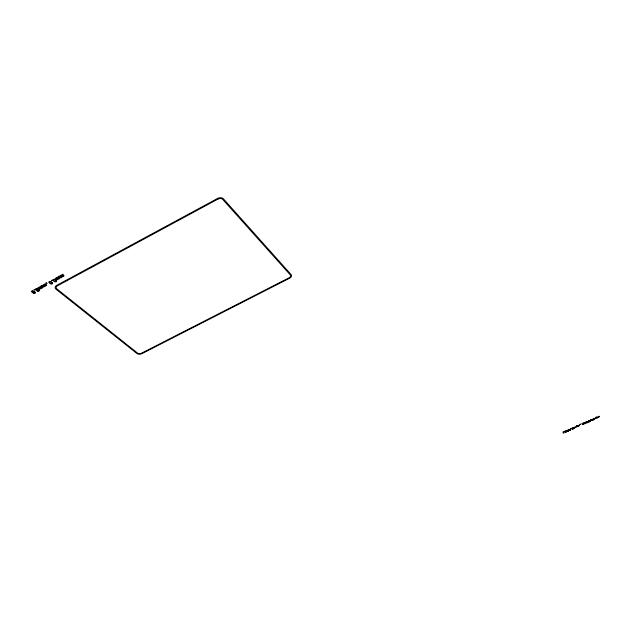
<?xml version="1.0" encoding="UTF-8"?>
<svg xmlns="http://www.w3.org/2000/svg" width="631" height="631" viewBox="0 0 631 631"><rect width="100%" height="100%" fill="white"/><g stroke="black" fill="none" stroke-linecap="round" stroke-linejoin="round"><path stroke-width="0.95" d="M41.433 285.922L42.624 287.452L42.348 287.965L39.824 288.888C40.068 290.118 38.325 288.556 37.789 287.973L38.57 287.405L39.706 288.761L40.526 288.651L39.272 287.223C38.672 286.884 40.723 286.387 41.094 288.004L42.103 287.57L40.652 286.45C40.053 286.34 43.373 284.076 43.76 286.561L44.738 286.095L43.334 285.015C42.592 284.691 44.833 284.147 45.148 285.804L46.166 285.37L44.714 284.242C44.249 283.658 46.181 283.674 46.686 285.251L43.886 286.687C44.075 287.91 42.482 286.403 41.851 285.772L41.528 285.867M58.786 276.504L59.953 278.058L59.669 278.579L57.129 279.509C57.303 280.74 55.741 279.225 55.11 278.571L55.907 277.995L57.011 279.383L57.839 279.273L56.609 277.814C55.867 277.49 58.099 276.93 58.407 278.618L59.432 278.176L57.997 277.041C57.405 276.93 60.75 274.627 61.104 277.167L62.09 276.693L60.71 275.589C59.977 275.266 62.201 274.706 62.508 276.394L63.534 275.952L61.735 274.911L62.84 274.233L64.046 275.842L61.223 277.293C61.42 278.508 59.874 276.985 59.211 276.346L58.888 276.449M596.271 417.375C598.038 419.694 597.289 414.977 595.538 417.746C596.248 419.812 594.647 416.831 594.055 419.142M576.56 426.091C578.666 428.528 577.215 423.425 575.953 426.524C575.598 427.786 574.833 426.083 574.391 427.826M577.586 426.493C580.41 426.524 578.974 423.551 579.361 425.515C577.878 425.696 578.414 425.089 577.562 426.43M574.415 427.897L576.206 427.282L576.545 426.067M597.273 417.793C600.089 417.832 598.748 414.796 599.079 416.799C597.604 416.988 598.149 416.365 597.257 417.722M594.079 419.205L596.248 418.282L596.177 417.391M34.863 292.342L34.847 293.099L33.664 292.973L32.071 291.743L32.142 290.994L34.863 292.342M38.759 290.236L38.736 290.994L37.56 290.859L35.975 289.621L36.046 288.872L36.898 288.864L38.759 290.236M52.105 283.003L52.073 283.769L50.898 283.635L49.328 282.38L49.415 281.623L50.267 281.607L52.105 283.003M56.041 280.874L56.001 281.639L54.834 281.505L53.264 280.243L53.351 279.486L54.211 279.47L56.041 280.874M566.046 431.762L564.832 432.345L566.393 432.006L564.761 431.454L566.236 430.941L565.857 430.792L564.272 431.494L566.046 431.762M583.58 424.016L582.358 424.608L583.92 424.261L582.31 423.693L583.793 423.18L583.423 423.03L581.821 423.732L583.58 424.016M585.631 423.109L584.401 423.701L585.962 423.362L584.361 422.794L585.844 422.273L585.473 422.123L583.872 422.825L585.631 423.109M580.67 424.269L580.023 424.237L580.67 424.269M570.755 428.638L571.189 428.536L570.755 428.638M563.444 431.919C564.895 435.287 561.708 431.241 563.444 431.919M590.419 419.946L590.845 419.844L590.419 419.946M35.368 292.303L34.973 293.186L33.475 293.289L31.55 291.656L31.992 290.915L33.727 290.899L35.368 292.303M39.264 290.189L38.862 291.072L37.371 291.183L35.454 289.542L35.896 288.801L37.631 288.785L39.264 290.189M52.61 282.956L52.199 283.855L50.709 283.958L48.808 282.294L49.265 281.544L50.993 281.536L52.61 282.956M56.545 280.827L56.127 281.726L54.637 281.828L52.744 280.156L53.209 279.407L54.936 279.399L56.545 280.827M568.2 430.957L567.04 431.549L566.583 430.657L568.113 430.153L568.499 430.918L567.932 431.438L566.843 430.689L567.671 430.216L568.2 430.957M570.227 430.058L569.304 430.46L568.878 429.79L569.706 429.317L570.227 430.058M573.279 428.709L572.349 429.112L572.262 427.999L573.2 427.905L573.579 428.67L572.112 429.309L571.662 428.41L572.759 427.968L573.279 428.709M587.792 422.297L586.625 422.896L586.191 421.981L587.737 421.476L588.1 422.257L587.516 422.794L586.459 422.021L587.287 421.54L587.792 422.297M589.843 421.39L588.904 421.8L588.51 421.114L589.346 420.632L589.843 421.39M592.919 420.033L591.744 420.632L591.326 419.718L592.872 419.205L593.227 419.994L592.635 420.53L591.586 419.749L592.422 419.276L592.919 420.033M46.946 283.303C46.497 283.887 44.88 281.994 46.789 283.003L46.946 283.303M34.216 289.7L34.831 289.905L34.216 289.7M51.513 280.314L52.121 280.527L51.513 280.314M570.534 430.019L569.067 430.65L568.61 429.758L570.148 429.254L570.534 430.019M590.151 421.35L589.559 421.887L588.25 421.674L588.802 420.625L589.788 420.569L590.151 421.35M574.052 428.063C575.03 428.22 572.877 426.083 574.052 428.063M593.716 419.37C594.678 419.536 592.604 417.343 593.716 419.37M56.711 285.37L56.325 285.614A4.283 2.8 -1.3 0 0 55.773 289.014L137.093 353.628A3.81 2.343 -6.4 0 0 141.636 353.786L289.984 278.011A3.865 2.579 -13.4 0 0 291.262 274.777L223.24 198.639A4.307 3.163 -9.3 0 0 218.152 198.142L56.711 285.37M218.184 198.97L57.366 285.859A3.297 2.153 -1.3 0 0 56.869 288.895L137.487 353.052A2.926 1.798 -6.4 0 0 141.549 353.186L289.14 277.774A2.974 1.988 -13.4 0 0 290.276 274.887L222.727 199.404A3.313 2.429 -9.3 0 0 218.184 198.97"/></g></svg>
